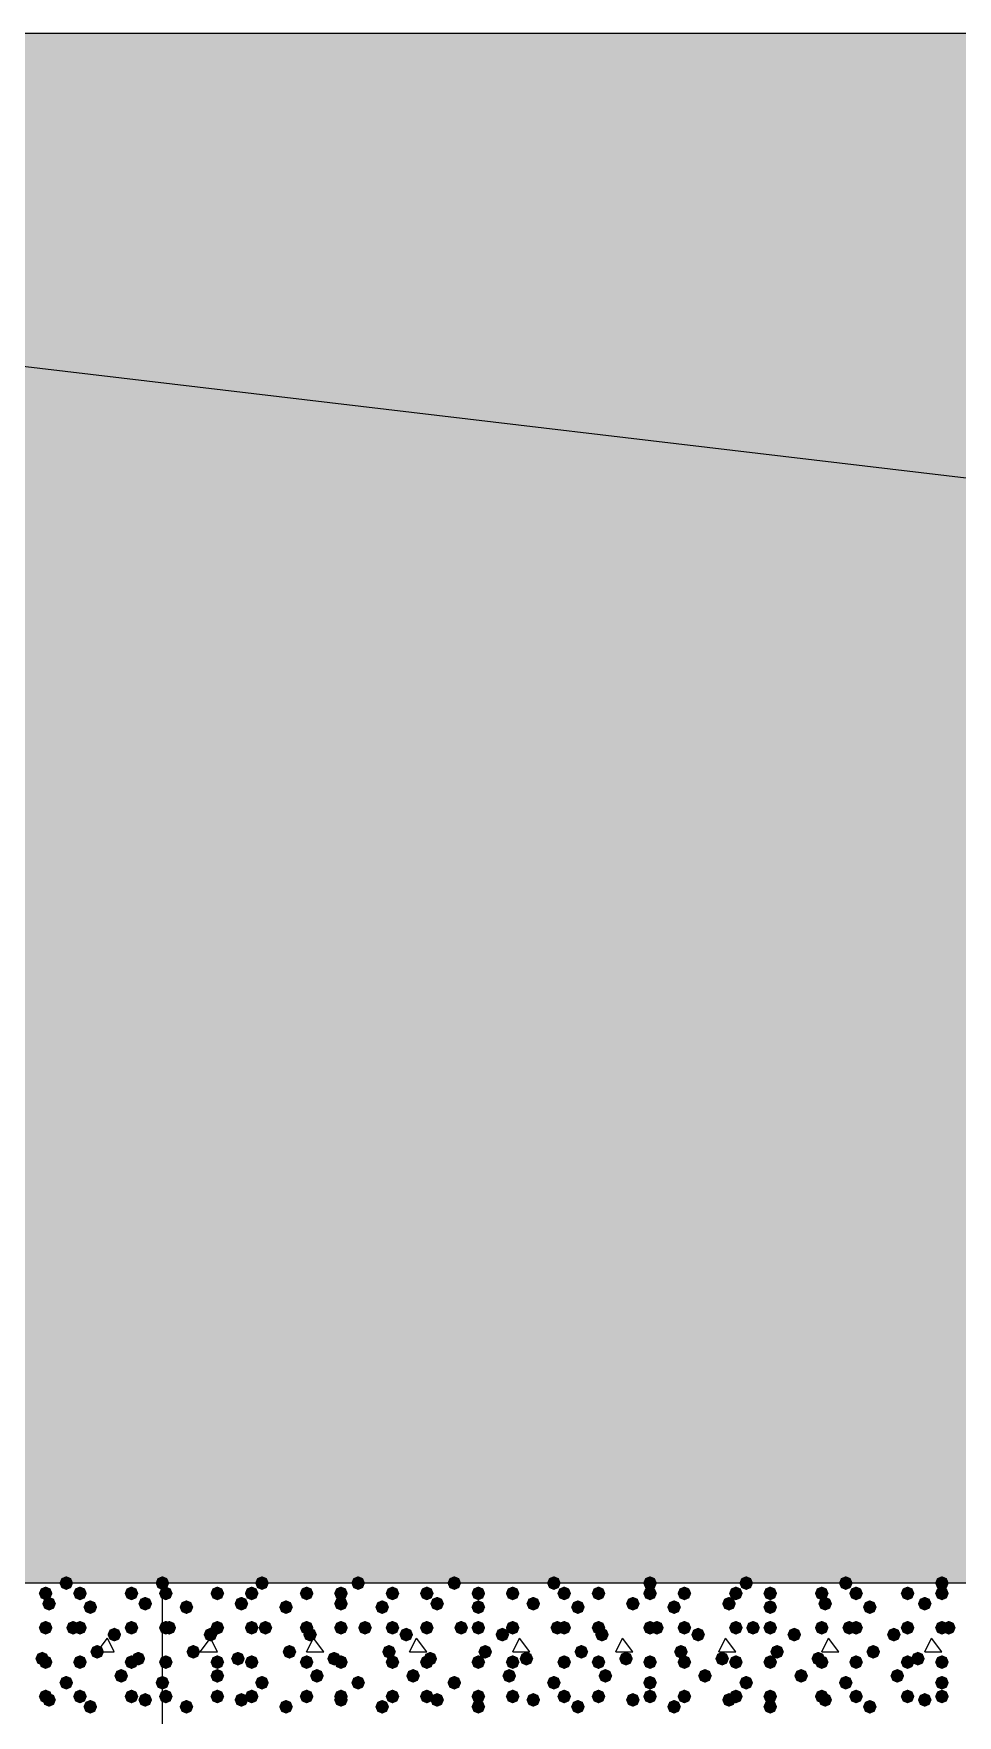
# Model space of a CAD drawing. Header units: millimetres. Extents: x 0 to 420, y 0 to 297.
# Drawn here: x 67.25 to 78.63, y 199.62 to 220.34 of the extents above; entities that cross this region are included whole.
import ezdxf

# ---------------------------------------------------------------- set-up
doc = ezdxf.new("R2010")
doc.units = ezdxf.units.MM
doc.layers.get('0').update_dxf_attribs({"linetype": 'CONTINUOUS'})

msp = doc.modelspace()

# ---------------------------------------------------------------- hatches: boundary and pattern name
at = {"true_color": 0x000008}
h = msp.add_hatch(color=0, dxfattribs=at)
h.paths.add_polyline_path([(193.844333, 220.345), (32.469667, 220.345), (193.844333, 201.252667)], flags=0)
h.paths.add_polyline_path([(32.469667, 220.345), (193.844333, 201.252667), (32.469667, 201.252667)], flags=0)
at = {"true_color": 0x000007}
for points in [[(67.733333, 201.252667), (67.708463, 201.192871), (67.648667, 201.168), (67.588871, 201.192871), (67.564, 201.252667), (67.588871, 201.312462), (67.648667, 201.337333), (67.708462, 201.312463)], [(67.479333, 201.125667), (67.454462, 201.065871), (67.394667, 201.041), (67.334871, 201.065871), (67.31, 201.125667), (67.334871, 201.185462), (67.394667, 201.210333), (67.454462, 201.185463)], [(67.521667, 200.998667), (67.496796, 200.938871), (67.437, 200.914), (67.377204, 200.938871), (67.352333, 200.998667), (67.377204, 201.058462), (67.437, 201.083333), (67.496796, 201.058463)], [(67.902667, 201.125667), (67.877796, 201.065871), (67.818, 201.041), (67.758204, 201.065871), (67.733333, 201.125667), (67.758204, 201.185462), (67.818, 201.210333), (67.877796, 201.185463)], [(68.029667, 200.956333), (68.004796, 200.896537), (67.945, 200.871667), (67.885204, 200.896537), (67.860333, 200.956333), (67.885204, 201.016129), (67.945, 201.041), (68.004796, 201.016129)], [(68.537667, 201.125667), (68.512796, 201.065871), (68.453, 201.041), (68.393204, 201.065871), (68.368333, 201.125667), (68.393204, 201.185462), (68.453, 201.210333), (68.512796, 201.185463)], [(68.707, 200.998667), (68.682129, 200.938871), (68.622333, 200.914), (68.562538, 200.938871), (68.537667, 200.998667), (68.562537, 201.058462), (68.622333, 201.083333), (68.682129, 201.058463)], [(67.479333, 200.702333), (67.454462, 200.642537), (67.394667, 200.617667), (67.334871, 200.642537), (67.31, 200.702333), (67.334871, 200.762129), (67.394667, 200.787), (67.454462, 200.762129)], [(67.818, 200.702333), (67.793129, 200.642537), (67.733333, 200.617667), (67.673537, 200.642537), (67.648667, 200.702333), (67.673537, 200.762129), (67.733333, 200.787), (67.793129, 200.762129)], [(67.902667, 200.702333), (67.877796, 200.642537), (67.818, 200.617667), (67.758204, 200.642537), (67.733333, 200.702333), (67.758204, 200.762129), (67.818, 200.787), (67.877796, 200.762129)], [(68.326, 200.617667), (68.301129, 200.557871), (68.241333, 200.533), (68.181537, 200.557871), (68.156667, 200.617667), (68.181537, 200.677462), (68.241333, 200.702333), (68.301129, 200.677463)], [(68.537667, 200.702333), (68.512796, 200.642537), (68.453, 200.617667), (68.393204, 200.642537), (68.368333, 200.702333), (68.393204, 200.762129), (68.453, 200.787), (68.512796, 200.762129)], [(67.437, 200.321333), (67.412129, 200.261537), (67.352333, 200.236667), (67.292538, 200.261537), (67.267667, 200.321333), (67.292537, 200.381129), (67.352333, 200.406), (67.412129, 200.381129)], [(68.114333, 200.406), (68.089462, 200.346204), (68.029667, 200.321333), (67.969871, 200.346204), (67.945, 200.406), (67.969871, 200.465796), (68.029667, 200.490667), (68.089462, 200.465796)], [(68.622333, 200.321333), (68.597463, 200.261537), (68.537667, 200.236667), (68.477871, 200.261537), (68.453, 200.321333), (68.477871, 200.381129), (68.537667, 200.406), (68.597462, 200.381129)], [(67.479333, 200.279), (67.454462, 200.219204), (67.394667, 200.194333), (67.334871, 200.219204), (67.31, 200.279), (67.334871, 200.338796), (67.394667, 200.363667), (67.454462, 200.338796)], [(67.902667, 200.279), (67.877796, 200.219204), (67.818, 200.194333), (67.758204, 200.219204), (67.733333, 200.279), (67.758204, 200.338796), (67.818, 200.363667), (67.877796, 200.338796)], [(68.410667, 200.109667), (68.385796, 200.049871), (68.326, 200.025), (68.266204, 200.049871), (68.241333, 200.109667), (68.266204, 200.169462), (68.326, 200.194333), (68.385796, 200.169463)], [(68.537667, 200.279), (68.512796, 200.219204), (68.453, 200.194333), (68.393204, 200.219204), (68.368333, 200.279), (68.393204, 200.338796), (68.453, 200.363667), (68.512796, 200.338796)], [(67.733333, 200.025), (67.708463, 199.965204), (67.648667, 199.940333), (67.588871, 199.965204), (67.564, 200.025), (67.588871, 200.084796), (67.648667, 200.109667), (67.708462, 200.084796)], [(67.479333, 199.855667), (67.454462, 199.795871), (67.394667, 199.771), (67.334871, 199.795871), (67.31, 199.855667), (67.334871, 199.915462), (67.394667, 199.940333), (67.454462, 199.915463)], [(67.521667, 199.813333), (67.496796, 199.753537), (67.437, 199.728667), (67.377204, 199.753537), (67.352333, 199.813333), (67.377204, 199.873129), (67.437, 199.898), (67.496796, 199.873129)], [(67.902667, 199.855667), (67.877796, 199.795871), (67.818, 199.771), (67.758204, 199.795871), (67.733333, 199.855667), (67.758204, 199.915462), (67.818, 199.940333), (67.877796, 199.915463)], [(68.029667, 199.728667), (68.004796, 199.668871), (67.945, 199.644), (67.885204, 199.668871), (67.860333, 199.728667), (67.885204, 199.788462), (67.945, 199.813333), (68.004796, 199.788463)], [(68.537667, 199.855667), (68.512796, 199.795871), (68.453, 199.771), (68.393204, 199.795871), (68.368333, 199.855667), (68.393204, 199.915462), (68.453, 199.940333), (68.512796, 199.915463)], [(68.707, 199.813333), (68.682129, 199.753537), (68.622333, 199.728667), (68.562538, 199.753537), (68.537667, 199.813333), (68.562537, 199.873129), (68.622333, 199.898), (68.682129, 199.873129)]]:
    msp.add_hatch(color=0, dxfattribs=at).paths.add_polyline_path(points, flags=0)
at = {"true_color": 0x000008}
for points in [[(68.918667, 201.252667), (68.893796, 201.192871), (68.834, 201.168), (68.774204, 201.192871), (68.749333, 201.252667), (68.774204, 201.312462), (68.834, 201.337333), (68.893796, 201.312463)], [(70.146333, 201.252667), (70.121462, 201.192871), (70.061667, 201.168), (70.001871, 201.192871), (69.977, 201.252667), (70.001871, 201.312462), (70.061667, 201.337333), (70.121462, 201.312463)], [(71.331667, 201.252667), (71.306796, 201.192871), (71.247, 201.168), (71.187204, 201.192871), (71.162333, 201.252667), (71.187204, 201.312462), (71.247, 201.337333), (71.306796, 201.312463)], [(72.517, 201.252667), (72.492129, 201.192871), (72.432333, 201.168), (72.372538, 201.192871), (72.347667, 201.252667), (72.372537, 201.312462), (72.432333, 201.337333), (72.492129, 201.312463)], [(73.744667, 201.252667), (73.719796, 201.192871), (73.66, 201.168), (73.600204, 201.192871), (73.575333, 201.252667), (73.600204, 201.312462), (73.66, 201.337333), (73.719796, 201.312463)], [(74.93, 201.252667), (74.905129, 201.192871), (74.845333, 201.168), (74.785538, 201.192871), (74.760667, 201.252667), (74.785537, 201.312462), (74.845333, 201.337333), (74.905129, 201.312463)], [(76.115333, 201.252667), (76.090463, 201.192871), (76.030667, 201.168), (75.970871, 201.192871), (75.946, 201.252667), (75.970871, 201.312462), (76.030667, 201.337333), (76.090462, 201.312463)], [(77.343, 201.252667), (77.318129, 201.192871), (77.258333, 201.168), (77.198538, 201.192871), (77.173667, 201.252667), (77.198537, 201.312462), (77.258333, 201.337333), (77.318129, 201.312463)], [(78.528333, 201.252667), (78.503463, 201.192871), (78.443667, 201.168), (78.383871, 201.192871), (78.359, 201.252667), (78.383871, 201.312462), (78.443667, 201.337333), (78.503462, 201.312463)], [(68.961, 201.125667), (68.936129, 201.065871), (68.876333, 201.041), (68.816537, 201.065871), (68.791667, 201.125667), (68.816537, 201.185462), (68.876333, 201.210333), (68.936129, 201.185463)], [(69.215, 200.956333), (69.190129, 200.896537), (69.130333, 200.871667), (69.070538, 200.896537), (69.045667, 200.956333), (69.070537, 201.016129), (69.130333, 201.041), (69.190129, 201.016129)], [(69.596, 201.125667), (69.571129, 201.065871), (69.511333, 201.041), (69.451537, 201.065871), (69.426667, 201.125667), (69.451537, 201.185462), (69.511333, 201.210333), (69.571129, 201.185463)], [(69.892333, 200.998667), (69.867463, 200.938871), (69.807667, 200.914), (69.747871, 200.938871), (69.723, 200.998667), (69.747871, 201.058462), (69.807667, 201.083333), (69.867462, 201.058463)], [(70.019333, 201.125667), (69.994462, 201.065871), (69.934667, 201.041), (69.874871, 201.065871), (69.85, 201.125667), (69.874871, 201.185462), (69.934667, 201.210333), (69.994462, 201.185463)], [(70.442667, 200.956333), (70.417796, 200.896537), (70.358, 200.871667), (70.298204, 200.896537), (70.273333, 200.956333), (70.298204, 201.016129), (70.358, 201.041), (70.417796, 201.016129)], [(70.696667, 201.125667), (70.671796, 201.065871), (70.612, 201.041), (70.552204, 201.065871), (70.527333, 201.125667), (70.552204, 201.185462), (70.612, 201.210333), (70.671796, 201.185463)], [(71.12, 201.125667), (71.095129, 201.065871), (71.035333, 201.041), (70.975538, 201.065871), (70.950667, 201.125667), (70.975537, 201.185462), (71.035333, 201.210333), (71.095129, 201.185463)], [(71.12, 200.998667), (71.095129, 200.938871), (71.035333, 200.914), (70.975538, 200.938871), (70.950667, 200.998667), (70.975537, 201.058462), (71.035333, 201.083333), (71.095129, 201.058463)], [(71.628, 200.956333), (71.603129, 200.896537), (71.543333, 200.871667), (71.483537, 200.896537), (71.458667, 200.956333), (71.483537, 201.016129), (71.543333, 201.041), (71.603129, 201.016129)], [(71.755, 201.125667), (71.730129, 201.065871), (71.670333, 201.041), (71.610538, 201.065871), (71.585667, 201.125667), (71.610537, 201.185462), (71.670333, 201.210333), (71.730129, 201.185463)], [(72.178333, 201.125667), (72.153463, 201.065871), (72.093667, 201.041), (72.033871, 201.065871), (72.009, 201.125667), (72.033871, 201.185462), (72.093667, 201.210333), (72.153462, 201.185463)], [(72.305333, 200.998667), (72.280463, 200.938871), (72.220667, 200.914), (72.160871, 200.938871), (72.136, 200.998667), (72.160871, 201.058462), (72.220667, 201.083333), (72.280462, 201.058463)], [(72.813333, 201.125667), (72.788463, 201.065871), (72.728667, 201.041), (72.668871, 201.065871), (72.644, 201.125667), (72.668871, 201.185462), (72.728667, 201.210333), (72.788462, 201.185463)], [(72.813333, 200.956333), (72.788463, 200.896537), (72.728667, 200.871667), (72.668871, 200.896537), (72.644, 200.956333), (72.668871, 201.016129), (72.728667, 201.041), (72.788462, 201.016129)], [(73.236667, 201.125667), (73.211796, 201.065871), (73.152, 201.041), (73.092204, 201.065871), (73.067333, 201.125667), (73.092204, 201.185462), (73.152, 201.210333), (73.211796, 201.185463)], [(73.490667, 200.998667), (73.465796, 200.938871), (73.406, 200.914), (73.346204, 200.938871), (73.321333, 200.998667), (73.346204, 201.058462), (73.406, 201.083333), (73.465796, 201.058463)], [(73.871667, 201.125667), (73.846796, 201.065871), (73.787, 201.041), (73.727204, 201.065871), (73.702333, 201.125667), (73.727204, 201.185462), (73.787, 201.210333), (73.846796, 201.185463)], [(74.041, 200.956333), (74.016129, 200.896537), (73.956333, 200.871667), (73.896537, 200.896537), (73.871667, 200.956333), (73.896537, 201.016129), (73.956333, 201.041), (74.016129, 201.016129)], [(74.295, 201.125667), (74.270129, 201.065871), (74.210333, 201.041), (74.150538, 201.065871), (74.125667, 201.125667), (74.150537, 201.185462), (74.210333, 201.210333), (74.270129, 201.185463)], [(74.718333, 200.998667), (74.693463, 200.938871), (74.633667, 200.914), (74.573871, 200.938871), (74.549, 200.998667), (74.573871, 201.058462), (74.633667, 201.083333), (74.693462, 201.058463)], [(74.93, 201.125667), (74.905129, 201.065871), (74.845333, 201.041), (74.785538, 201.065871), (74.760667, 201.125667), (74.785537, 201.185462), (74.845333, 201.210333), (74.905129, 201.185463)], [(75.226333, 200.956333), (75.201462, 200.896537), (75.141667, 200.871667), (75.081871, 200.896537), (75.057, 200.956333), (75.081871, 201.016129), (75.141667, 201.041), (75.201462, 201.016129)], [(75.353333, 201.125667), (75.328463, 201.065871), (75.268667, 201.041), (75.208871, 201.065871), (75.184, 201.125667), (75.208871, 201.185462), (75.268667, 201.210333), (75.328462, 201.185463)], [(75.903667, 200.998667), (75.878796, 200.938871), (75.819, 200.914), (75.759204, 200.938871), (75.734333, 200.998667), (75.759204, 201.058462), (75.819, 201.083333), (75.878796, 201.058463)], [(75.988333, 201.125667), (75.963463, 201.065871), (75.903667, 201.041), (75.843871, 201.065871), (75.819, 201.125667), (75.843871, 201.185462), (75.903667, 201.210333), (75.963462, 201.185463)], [(76.411667, 201.125667), (76.386796, 201.065871), (76.327, 201.041), (76.267204, 201.065871), (76.242333, 201.125667), (76.267204, 201.185462), (76.327, 201.210333), (76.386796, 201.185463)], [(76.411667, 200.956333), (76.386796, 200.896537), (76.327, 200.871667), (76.267204, 200.896537), (76.242333, 200.956333), (76.267204, 201.016129), (76.327, 201.041), (76.386796, 201.016129)], [(77.046667, 201.125667), (77.021796, 201.065871), (76.962, 201.041), (76.902204, 201.065871), (76.877333, 201.125667), (76.902204, 201.185462), (76.962, 201.210333), (77.021796, 201.185463)], [(77.089, 200.998667), (77.064129, 200.938871), (77.004333, 200.914), (76.944538, 200.938871), (76.919667, 200.998667), (76.944537, 201.058462), (77.004333, 201.083333), (77.064129, 201.058463)], [(77.47, 201.125667), (77.445129, 201.065871), (77.385333, 201.041), (77.325538, 201.065871), (77.300667, 201.125667), (77.325537, 201.185462), (77.385333, 201.210333), (77.445129, 201.185463)], [(77.639333, 200.956333), (77.614462, 200.896537), (77.554667, 200.871667), (77.494871, 200.896537), (77.47, 200.956333), (77.494871, 201.016129), (77.554667, 201.041), (77.614462, 201.016129)], [(78.105, 201.125667), (78.080129, 201.065871), (78.020333, 201.041), (77.960538, 201.065871), (77.935667, 201.125667), (77.960537, 201.185462), (78.020333, 201.210333), (78.080129, 201.185463)], [(78.316667, 200.998667), (78.291796, 200.938871), (78.232, 200.914), (78.172204, 200.938871), (78.147333, 200.998667), (78.172204, 201.058462), (78.232, 201.083333), (78.291796, 201.058463)], [(78.528333, 201.125667), (78.503463, 201.065871), (78.443667, 201.041), (78.383871, 201.065871), (78.359, 201.125667), (78.383871, 201.185462), (78.443667, 201.210333), (78.503462, 201.185463)], [(68.961, 200.702333), (68.936129, 200.642537), (68.876333, 200.617667), (68.816537, 200.642537), (68.791667, 200.702333), (68.816537, 200.762129), (68.876333, 200.787), (68.936129, 200.762129)], [(69.003333, 200.702333), (68.978463, 200.642537), (68.918667, 200.617667), (68.858871, 200.642537), (68.834, 200.702333), (68.858871, 200.762129), (68.918667, 200.787), (68.978462, 200.762129)], [(69.511333, 200.617667), (69.486462, 200.557871), (69.426667, 200.533), (69.366871, 200.557871), (69.342, 200.617667), (69.366871, 200.677462), (69.426667, 200.702333), (69.486462, 200.677463)], [(69.596, 200.702333), (69.571129, 200.642537), (69.511333, 200.617667), (69.451537, 200.642537), (69.426667, 200.702333), (69.451537, 200.762129), (69.511333, 200.787), (69.571129, 200.762129)], [(70.019333, 200.702333), (69.994462, 200.642537), (69.934667, 200.617667), (69.874871, 200.642537), (69.85, 200.702333), (69.874871, 200.762129), (69.934667, 200.787), (69.994462, 200.762129)], [(70.188667, 200.702333), (70.163796, 200.642537), (70.104, 200.617667), (70.044204, 200.642537), (70.019333, 200.702333), (70.044204, 200.762129), (70.104, 200.787), (70.163796, 200.762129)], [(70.696667, 200.702333), (70.671796, 200.642537), (70.612, 200.617667), (70.552204, 200.642537), (70.527333, 200.702333), (70.552204, 200.762129), (70.612, 200.787), (70.671796, 200.762129)], [(70.739, 200.617667), (70.714129, 200.557871), (70.654333, 200.533), (70.594538, 200.557871), (70.569667, 200.617667), (70.594537, 200.677462), (70.654333, 200.702333), (70.714129, 200.677463)], [(71.12, 200.702333), (71.095129, 200.642537), (71.035333, 200.617667), (70.975538, 200.642537), (70.950667, 200.702333), (70.975537, 200.762129), (71.035333, 200.787), (71.095129, 200.762129)], [(71.416333, 200.702333), (71.391462, 200.642537), (71.331667, 200.617667), (71.271871, 200.642537), (71.247, 200.702333), (71.271871, 200.762129), (71.331667, 200.787), (71.391462, 200.762129)], [(71.755, 200.702333), (71.730129, 200.642537), (71.670333, 200.617667), (71.610538, 200.642537), (71.585667, 200.702333), (71.610537, 200.762129), (71.670333, 200.787), (71.730129, 200.762129)], [(71.924333, 200.617667), (71.899462, 200.557871), (71.839667, 200.533), (71.779871, 200.557871), (71.755, 200.617667), (71.779871, 200.677462), (71.839667, 200.702333), (71.899462, 200.677463)], [(72.178333, 200.702333), (72.153463, 200.642537), (72.093667, 200.617667), (72.033871, 200.642537), (72.009, 200.702333), (72.033871, 200.762129), (72.093667, 200.787), (72.153462, 200.762129)], [(72.601667, 200.702333), (72.576796, 200.642537), (72.517, 200.617667), (72.457204, 200.642537), (72.432333, 200.702333), (72.457204, 200.762129), (72.517, 200.787), (72.576796, 200.762129)], [(72.813333, 200.702333), (72.788463, 200.642537), (72.728667, 200.617667), (72.668871, 200.642537), (72.644, 200.702333), (72.668871, 200.762129), (72.728667, 200.787), (72.788462, 200.762129)], [(73.109667, 200.617667), (73.084796, 200.557871), (73.025, 200.533), (72.965204, 200.557871), (72.940333, 200.617667), (72.965204, 200.677462), (73.025, 200.702333), (73.084796, 200.677463)], [(73.236667, 200.702333), (73.211796, 200.642537), (73.152, 200.617667), (73.092204, 200.642537), (73.067333, 200.702333), (73.092204, 200.762129), (73.152, 200.787), (73.211796, 200.762129)], [(73.787, 200.702333), (73.762129, 200.642537), (73.702333, 200.617667), (73.642538, 200.642537), (73.617667, 200.702333), (73.642537, 200.762129), (73.702333, 200.787), (73.762129, 200.762129)], [(73.871667, 200.702333), (73.846796, 200.642537), (73.787, 200.617667), (73.727204, 200.642537), (73.702333, 200.702333), (73.727204, 200.762129), (73.787, 200.787), (73.846796, 200.762129)], [(74.295, 200.702333), (74.270129, 200.642537), (74.210333, 200.617667), (74.150538, 200.642537), (74.125667, 200.702333), (74.150537, 200.762129), (74.210333, 200.787), (74.270129, 200.762129)], [(74.337333, 200.617667), (74.312463, 200.557871), (74.252667, 200.533), (74.192871, 200.557871), (74.168, 200.617667), (74.192871, 200.677462), (74.252667, 200.702333), (74.312462, 200.677463)], [(74.93, 200.702333), (74.905129, 200.642537), (74.845333, 200.617667), (74.785538, 200.642537), (74.760667, 200.702333), (74.785537, 200.762129), (74.845333, 200.787), (74.905129, 200.762129)], [(75.014667, 200.702333), (74.989796, 200.642537), (74.93, 200.617667), (74.870204, 200.642537), (74.845333, 200.702333), (74.870204, 200.762129), (74.93, 200.787), (74.989796, 200.762129)], [(75.353333, 200.702333), (75.328463, 200.642537), (75.268667, 200.617667), (75.208871, 200.642537), (75.184, 200.702333), (75.208871, 200.762129), (75.268667, 200.787), (75.328462, 200.762129)], [(75.522667, 200.617667), (75.497796, 200.557871), (75.438, 200.533), (75.378204, 200.557871), (75.353333, 200.617667), (75.378204, 200.677462), (75.438, 200.702333), (75.497796, 200.677463)], [(75.988333, 200.702333), (75.963463, 200.642537), (75.903667, 200.617667), (75.843871, 200.642537), (75.819, 200.702333), (75.843871, 200.762129), (75.903667, 200.787), (75.963462, 200.762129)], [(76.2, 200.702333), (76.175129, 200.642537), (76.115333, 200.617667), (76.055538, 200.642537), (76.030667, 200.702333), (76.055537, 200.762129), (76.115333, 200.787), (76.175129, 200.762129)], [(76.411667, 200.702333), (76.386796, 200.642537), (76.327, 200.617667), (76.267204, 200.642537), (76.242333, 200.702333), (76.267204, 200.762129), (76.327, 200.787), (76.386796, 200.762129)], [(76.708, 200.617667), (76.683129, 200.557871), (76.623333, 200.533), (76.563537, 200.557871), (76.538667, 200.617667), (76.563537, 200.677462), (76.623333, 200.702333), (76.683129, 200.677463)], [(77.046667, 200.702333), (77.021796, 200.642537), (76.962, 200.617667), (76.902204, 200.642537), (76.877333, 200.702333), (76.902204, 200.762129), (76.962, 200.787), (77.021796, 200.762129)], [(77.385333, 200.702333), (77.360463, 200.642537), (77.300667, 200.617667), (77.240871, 200.642537), (77.216, 200.702333), (77.240871, 200.762129), (77.300667, 200.787), (77.360462, 200.762129)], [(77.47, 200.702333), (77.445129, 200.642537), (77.385333, 200.617667), (77.325538, 200.642537), (77.300667, 200.702333), (77.325537, 200.762129), (77.385333, 200.787), (77.445129, 200.762129)], [(77.935667, 200.617667), (77.910796, 200.557871), (77.851, 200.533), (77.791204, 200.557871), (77.766333, 200.617667), (77.791204, 200.677462), (77.851, 200.702333), (77.910796, 200.677463)], [(78.105, 200.702333), (78.080129, 200.642537), (78.020333, 200.617667), (77.960538, 200.642537), (77.935667, 200.702333), (77.960537, 200.762129), (78.020333, 200.787), (78.080129, 200.762129)], [(78.528333, 200.702333), (78.503463, 200.642537), (78.443667, 200.617667), (78.383871, 200.642537), (78.359, 200.702333), (78.383871, 200.762129), (78.443667, 200.787), (78.503462, 200.762129)], [(78.613, 200.702333), (78.588129, 200.642537), (78.528333, 200.617667), (78.468537, 200.642537), (78.443667, 200.702333), (78.468537, 200.762129), (78.528333, 200.787), (78.588129, 200.762129)], [(69.299667, 200.406), (69.274796, 200.346204), (69.215, 200.321333), (69.155204, 200.346204), (69.130333, 200.406), (69.155204, 200.465796), (69.215, 200.490667), (69.274796, 200.465796)], [(69.85, 200.321333), (69.825129, 200.261537), (69.765333, 200.236667), (69.705538, 200.261537), (69.680667, 200.321333), (69.705537, 200.381129), (69.765333, 200.406), (69.825129, 200.381129)], [(70.485, 200.406), (70.460129, 200.346204), (70.400333, 200.321333), (70.340538, 200.346204), (70.315667, 200.406), (70.340537, 200.465796), (70.400333, 200.490667), (70.460129, 200.465796)], [(71.035333, 200.321333), (71.010463, 200.261537), (70.950667, 200.236667), (70.890871, 200.261537), (70.866, 200.321333), (70.890871, 200.381129), (70.950667, 200.406), (71.010462, 200.381129)], [(71.712667, 200.406), (71.687796, 200.346204), (71.628, 200.321333), (71.568204, 200.346204), (71.543333, 200.406), (71.568204, 200.465796), (71.628, 200.490667), (71.687796, 200.465796)], [(72.220667, 200.321333), (72.195796, 200.261537), (72.136, 200.236667), (72.076204, 200.261537), (72.051333, 200.321333), (72.076204, 200.381129), (72.136, 200.406), (72.195796, 200.381129)], [(72.898, 200.406), (72.873129, 200.346204), (72.813333, 200.321333), (72.753537, 200.346204), (72.728667, 200.406), (72.753537, 200.465796), (72.813333, 200.490667), (72.873129, 200.465796)], [(73.406, 200.321333), (73.381129, 200.261537), (73.321333, 200.236667), (73.261537, 200.261537), (73.236667, 200.321333), (73.261537, 200.381129), (73.321333, 200.406), (73.381129, 200.381129)], [(74.083333, 200.406), (74.058463, 200.346204), (73.998667, 200.321333), (73.938871, 200.346204), (73.914, 200.406), (73.938871, 200.465796), (73.998667, 200.490667), (74.058462, 200.465796)], [(74.633667, 200.321333), (74.608796, 200.261537), (74.549, 200.236667), (74.489204, 200.261537), (74.464333, 200.321333), (74.489204, 200.381129), (74.549, 200.406), (74.608796, 200.381129)], [(75.311, 200.406), (75.286129, 200.346204), (75.226333, 200.321333), (75.166537, 200.346204), (75.141667, 200.406), (75.166537, 200.465796), (75.226333, 200.490667), (75.286129, 200.465796)], [(75.819, 200.321333), (75.794129, 200.261537), (75.734333, 200.236667), (75.674538, 200.261537), (75.649667, 200.321333), (75.674537, 200.381129), (75.734333, 200.406), (75.794129, 200.381129)], [(76.496333, 200.406), (76.471463, 200.346204), (76.411667, 200.321333), (76.351871, 200.346204), (76.327, 200.406), (76.351871, 200.465796), (76.411667, 200.490667), (76.471462, 200.465796)], [(77.004333, 200.321333), (76.979462, 200.261537), (76.919667, 200.236667), (76.859871, 200.261537), (76.835, 200.321333), (76.859871, 200.381129), (76.919667, 200.406), (76.979462, 200.381129)], [(77.681667, 200.406), (77.656796, 200.346204), (77.597, 200.321333), (77.537204, 200.346204), (77.512333, 200.406), (77.537204, 200.465796), (77.597, 200.490667), (77.656796, 200.465796)], [(78.232, 200.321333), (78.207129, 200.261537), (78.147333, 200.236667), (78.087538, 200.261537), (78.062667, 200.321333), (78.087537, 200.381129), (78.147333, 200.406), (78.207129, 200.381129)], [(68.961, 200.279), (68.936129, 200.219204), (68.876333, 200.194333), (68.816537, 200.219204), (68.791667, 200.279), (68.816537, 200.338796), (68.876333, 200.363667), (68.936129, 200.338796)], [(69.596, 200.279), (69.571129, 200.219204), (69.511333, 200.194333), (69.451537, 200.219204), (69.426667, 200.279), (69.451537, 200.338796), (69.511333, 200.363667), (69.571129, 200.338796)], [(69.596, 200.109667), (69.571129, 200.049871), (69.511333, 200.025), (69.451537, 200.049871), (69.426667, 200.109667), (69.451537, 200.169462), (69.511333, 200.194333), (69.571129, 200.169463)], [(70.019333, 200.279), (69.994462, 200.219204), (69.934667, 200.194333), (69.874871, 200.219204), (69.85, 200.279), (69.874871, 200.338796), (69.934667, 200.363667), (69.994462, 200.338796)], [(70.696667, 200.279), (70.671796, 200.219204), (70.612, 200.194333), (70.552204, 200.219204), (70.527333, 200.279), (70.552204, 200.338796), (70.612, 200.363667), (70.671796, 200.338796)], [(70.823667, 200.109667), (70.798796, 200.049871), (70.739, 200.025), (70.679204, 200.049871), (70.654333, 200.109667), (70.679204, 200.169462), (70.739, 200.194333), (70.798796, 200.169463)], [(71.12, 200.279), (71.095129, 200.219204), (71.035333, 200.194333), (70.975538, 200.219204), (70.950667, 200.279), (70.975537, 200.338796), (71.035333, 200.363667), (71.095129, 200.338796)], [(71.755, 200.279), (71.730129, 200.219204), (71.670333, 200.194333), (71.610538, 200.219204), (71.585667, 200.279), (71.610537, 200.338796), (71.670333, 200.363667), (71.730129, 200.338796)], [(72.009, 200.109667), (71.984129, 200.049871), (71.924333, 200.025), (71.864538, 200.049871), (71.839667, 200.109667), (71.864537, 200.169462), (71.924333, 200.194333), (71.984129, 200.169463)], [(72.178333, 200.279), (72.153463, 200.219204), (72.093667, 200.194333), (72.033871, 200.219204), (72.009, 200.279), (72.033871, 200.338796), (72.093667, 200.363667), (72.153462, 200.338796)], [(72.813333, 200.279), (72.788463, 200.219204), (72.728667, 200.194333), (72.668871, 200.219204), (72.644, 200.279), (72.668871, 200.338796), (72.728667, 200.363667), (72.788462, 200.338796)], [(73.194333, 200.109667), (73.169462, 200.049871), (73.109667, 200.025), (73.049871, 200.049871), (73.025, 200.109667), (73.049871, 200.169462), (73.109667, 200.194333), (73.169462, 200.169463)], [(73.236667, 200.279), (73.211796, 200.219204), (73.152, 200.194333), (73.092204, 200.219204), (73.067333, 200.279), (73.092204, 200.338796), (73.152, 200.363667), (73.211796, 200.338796)], [(73.871667, 200.279), (73.846796, 200.219204), (73.787, 200.194333), (73.727204, 200.219204), (73.702333, 200.279), (73.727204, 200.338796), (73.787, 200.363667), (73.846796, 200.338796)], [(74.295, 200.279), (74.270129, 200.219204), (74.210333, 200.194333), (74.150538, 200.219204), (74.125667, 200.279), (74.150537, 200.338796), (74.210333, 200.363667), (74.270129, 200.338796)], [(74.379667, 200.109667), (74.354796, 200.049871), (74.295, 200.025), (74.235204, 200.049871), (74.210333, 200.109667), (74.235204, 200.169462), (74.295, 200.194333), (74.354796, 200.169463)], [(74.93, 200.279), (74.905129, 200.219204), (74.845333, 200.194333), (74.785538, 200.219204), (74.760667, 200.279), (74.785537, 200.338796), (74.845333, 200.363667), (74.905129, 200.338796)], [(75.353333, 200.279), (75.328463, 200.219204), (75.268667, 200.194333), (75.208871, 200.219204), (75.184, 200.279), (75.208871, 200.338796), (75.268667, 200.363667), (75.328462, 200.338796)], [(75.607333, 200.109667), (75.582463, 200.049871), (75.522667, 200.025), (75.462871, 200.049871), (75.438, 200.109667), (75.462871, 200.169462), (75.522667, 200.194333), (75.582462, 200.169463)], [(75.988333, 200.279), (75.963463, 200.219204), (75.903667, 200.194333), (75.843871, 200.219204), (75.819, 200.279), (75.843871, 200.338796), (75.903667, 200.363667), (75.963462, 200.338796)], [(76.411667, 200.279), (76.386796, 200.219204), (76.327, 200.194333), (76.267204, 200.219204), (76.242333, 200.279), (76.267204, 200.338796), (76.327, 200.363667), (76.386796, 200.338796)], [(76.792667, 200.109667), (76.767796, 200.049871), (76.708, 200.025), (76.648204, 200.049871), (76.623333, 200.109667), (76.648204, 200.169462), (76.708, 200.194333), (76.767796, 200.169463)], [(77.046667, 200.279), (77.021796, 200.219204), (76.962, 200.194333), (76.902204, 200.219204), (76.877333, 200.279), (76.902204, 200.338796), (76.962, 200.363667), (77.021796, 200.338796)], [(77.47, 200.279), (77.445129, 200.219204), (77.385333, 200.194333), (77.325538, 200.219204), (77.300667, 200.279), (77.325537, 200.338796), (77.385333, 200.363667), (77.445129, 200.338796)], [(77.978, 200.109667), (77.953129, 200.049871), (77.893333, 200.025), (77.833537, 200.049871), (77.808667, 200.109667), (77.833537, 200.169462), (77.893333, 200.194333), (77.953129, 200.169463)], [(78.105, 200.279), (78.080129, 200.219204), (78.020333, 200.194333), (77.960538, 200.219204), (77.935667, 200.279), (77.960537, 200.338796), (78.020333, 200.363667), (78.080129, 200.338796)], [(78.528333, 200.279), (78.503463, 200.219204), (78.443667, 200.194333), (78.383871, 200.219204), (78.359, 200.279), (78.383871, 200.338796), (78.443667, 200.363667), (78.503462, 200.338796)], [(68.918667, 200.025), (68.893796, 199.965204), (68.834, 199.940333), (68.774204, 199.965204), (68.749333, 200.025), (68.774204, 200.084796), (68.834, 200.109667), (68.893796, 200.084796)], [(70.146333, 200.025), (70.121462, 199.965204), (70.061667, 199.940333), (70.001871, 199.965204), (69.977, 200.025), (70.001871, 200.084796), (70.061667, 200.109667), (70.121462, 200.084796)], [(71.331667, 200.025), (71.306796, 199.965204), (71.247, 199.940333), (71.187204, 199.965204), (71.162333, 200.025), (71.187204, 200.084796), (71.247, 200.109667), (71.306796, 200.084796)], [(72.517, 200.025), (72.492129, 199.965204), (72.432333, 199.940333), (72.372538, 199.965204), (72.347667, 200.025), (72.372537, 200.084796), (72.432333, 200.109667), (72.492129, 200.084796)], [(73.744667, 200.025), (73.719796, 199.965204), (73.66, 199.940333), (73.600204, 199.965204), (73.575333, 200.025), (73.600204, 200.084796), (73.66, 200.109667), (73.719796, 200.084796)], [(74.93, 200.025), (74.905129, 199.965204), (74.845333, 199.940333), (74.785538, 199.965204), (74.760667, 200.025), (74.785537, 200.084796), (74.845333, 200.109667), (74.905129, 200.084796)], [(76.115333, 200.025), (76.090463, 199.965204), (76.030667, 199.940333), (75.970871, 199.965204), (75.946, 200.025), (75.970871, 200.084796), (76.030667, 200.109667), (76.090462, 200.084796)], [(77.343, 200.025), (77.318129, 199.965204), (77.258333, 199.940333), (77.198538, 199.965204), (77.173667, 200.025), (77.198537, 200.084796), (77.258333, 200.109667), (77.318129, 200.084796)], [(78.528333, 200.025), (78.503463, 199.965204), (78.443667, 199.940333), (78.383871, 199.965204), (78.359, 200.025), (78.383871, 200.084796), (78.443667, 200.109667), (78.503462, 200.084796)], [(68.961, 199.855667), (68.936129, 199.795871), (68.876333, 199.771), (68.816537, 199.795871), (68.791667, 199.855667), (68.816537, 199.915462), (68.876333, 199.940333), (68.936129, 199.915463)], [(69.215, 199.728667), (69.190129, 199.668871), (69.130333, 199.644), (69.070538, 199.668871), (69.045667, 199.728667), (69.070537, 199.788462), (69.130333, 199.813333), (69.190129, 199.788463)], [(69.596, 199.855667), (69.571129, 199.795871), (69.511333, 199.771), (69.451537, 199.795871), (69.426667, 199.855667), (69.451537, 199.915462), (69.511333, 199.940333), (69.571129, 199.915463)], [(69.892333, 199.813333), (69.867463, 199.753537), (69.807667, 199.728667), (69.747871, 199.753537), (69.723, 199.813333), (69.747871, 199.873129), (69.807667, 199.898), (69.867462, 199.873129)], [(70.019333, 199.855667), (69.994462, 199.795871), (69.934667, 199.771), (69.874871, 199.795871), (69.85, 199.855667), (69.874871, 199.915462), (69.934667, 199.940333), (69.994462, 199.915463)], [(70.442667, 199.728667), (70.417796, 199.668871), (70.358, 199.644), (70.298204, 199.668871), (70.273333, 199.728667), (70.298204, 199.788462), (70.358, 199.813333), (70.417796, 199.788463)], [(70.696667, 199.855667), (70.671796, 199.795871), (70.612, 199.771), (70.552204, 199.795871), (70.527333, 199.855667), (70.552204, 199.915462), (70.612, 199.940333), (70.671796, 199.915463)], [(71.12, 199.855667), (71.095129, 199.795871), (71.035333, 199.771), (70.975538, 199.795871), (70.950667, 199.855667), (70.975537, 199.915462), (71.035333, 199.940333), (71.095129, 199.915463)], [(71.12, 199.813333), (71.095129, 199.753537), (71.035333, 199.728667), (70.975538, 199.753537), (70.950667, 199.813333), (70.975537, 199.873129), (71.035333, 199.898), (71.095129, 199.873129)], [(71.628, 199.728667), (71.603129, 199.668871), (71.543333, 199.644), (71.483537, 199.668871), (71.458667, 199.728667), (71.483537, 199.788462), (71.543333, 199.813333), (71.603129, 199.788463)], [(71.755, 199.855667), (71.730129, 199.795871), (71.670333, 199.771), (71.610538, 199.795871), (71.585667, 199.855667), (71.610537, 199.915462), (71.670333, 199.940333), (71.730129, 199.915463)], [(72.178333, 199.855667), (72.153463, 199.795871), (72.093667, 199.771), (72.033871, 199.795871), (72.009, 199.855667), (72.033871, 199.915462), (72.093667, 199.940333), (72.153462, 199.915463)], [(72.305333, 199.813333), (72.280463, 199.753537), (72.220667, 199.728667), (72.160871, 199.753537), (72.136, 199.813333), (72.160871, 199.873129), (72.220667, 199.898), (72.280462, 199.873129)], [(72.813333, 199.855667), (72.788463, 199.795871), (72.728667, 199.771), (72.668871, 199.795871), (72.644, 199.855667), (72.668871, 199.915462), (72.728667, 199.940333), (72.788462, 199.915463)], [(72.813333, 199.728667), (72.788463, 199.668871), (72.728667, 199.644), (72.668871, 199.668871), (72.644, 199.728667), (72.668871, 199.788462), (72.728667, 199.813333), (72.788462, 199.788463)], [(73.236667, 199.855667), (73.211796, 199.795871), (73.152, 199.771), (73.092204, 199.795871), (73.067333, 199.855667), (73.092204, 199.915462), (73.152, 199.940333), (73.211796, 199.915463)], [(73.490667, 199.813333), (73.465796, 199.753537), (73.406, 199.728667), (73.346204, 199.753537), (73.321333, 199.813333), (73.346204, 199.873129), (73.406, 199.898), (73.465796, 199.873129)], [(73.871667, 199.855667), (73.846796, 199.795871), (73.787, 199.771), (73.727204, 199.795871), (73.702333, 199.855667), (73.727204, 199.915462), (73.787, 199.940333), (73.846796, 199.915463)], [(74.041, 199.728667), (74.016129, 199.668871), (73.956333, 199.644), (73.896537, 199.668871), (73.871667, 199.728667), (73.896537, 199.788462), (73.956333, 199.813333), (74.016129, 199.788463)], [(74.295, 199.855667), (74.270129, 199.795871), (74.210333, 199.771), (74.150538, 199.795871), (74.125667, 199.855667), (74.150537, 199.915462), (74.210333, 199.940333), (74.270129, 199.915463)], [(74.718333, 199.813333), (74.693463, 199.753537), (74.633667, 199.728667), (74.573871, 199.753537), (74.549, 199.813333), (74.573871, 199.873129), (74.633667, 199.898), (74.693462, 199.873129)], [(74.93, 199.855667), (74.905129, 199.795871), (74.845333, 199.771), (74.785538, 199.795871), (74.760667, 199.855667), (74.785537, 199.915462), (74.845333, 199.940333), (74.905129, 199.915463)], [(75.226333, 199.728667), (75.201462, 199.668871), (75.141667, 199.644), (75.081871, 199.668871), (75.057, 199.728667), (75.081871, 199.788462), (75.141667, 199.813333), (75.201462, 199.788463)], [(75.353333, 199.855667), (75.328463, 199.795871), (75.268667, 199.771), (75.208871, 199.795871), (75.184, 199.855667), (75.208871, 199.915462), (75.268667, 199.940333), (75.328462, 199.915463)], [(75.903667, 199.813333), (75.878796, 199.753537), (75.819, 199.728667), (75.759204, 199.753537), (75.734333, 199.813333), (75.759204, 199.873129), (75.819, 199.898), (75.878796, 199.873129)], [(75.988333, 199.855667), (75.963463, 199.795871), (75.903667, 199.771), (75.843871, 199.795871), (75.819, 199.855667), (75.843871, 199.915462), (75.903667, 199.940333), (75.963462, 199.915463)], [(76.411667, 199.855667), (76.386796, 199.795871), (76.327, 199.771), (76.267204, 199.795871), (76.242333, 199.855667), (76.267204, 199.915462), (76.327, 199.940333), (76.386796, 199.915463)], [(76.411667, 199.728667), (76.386796, 199.668871), (76.327, 199.644), (76.267204, 199.668871), (76.242333, 199.728667), (76.267204, 199.788462), (76.327, 199.813333), (76.386796, 199.788463)], [(77.046667, 199.855667), (77.021796, 199.795871), (76.962, 199.771), (76.902204, 199.795871), (76.877333, 199.855667), (76.902204, 199.915462), (76.962, 199.940333), (77.021796, 199.915463)], [(77.089, 199.813333), (77.064129, 199.753537), (77.004333, 199.728667), (76.944538, 199.753537), (76.919667, 199.813333), (76.944537, 199.873129), (77.004333, 199.898), (77.064129, 199.873129)], [(77.47, 199.855667), (77.445129, 199.795871), (77.385333, 199.771), (77.325538, 199.795871), (77.300667, 199.855667), (77.325537, 199.915462), (77.385333, 199.940333), (77.445129, 199.915463)], [(77.639333, 199.728667), (77.614462, 199.668871), (77.554667, 199.644), (77.494871, 199.668871), (77.47, 199.728667), (77.494871, 199.788462), (77.554667, 199.813333), (77.614462, 199.788463)], [(78.105, 199.855667), (78.080129, 199.795871), (78.020333, 199.771), (77.960538, 199.795871), (77.935667, 199.855667), (77.960537, 199.915462), (78.020333, 199.940333), (78.080129, 199.915463)], [(78.316667, 199.813333), (78.291796, 199.753537), (78.232, 199.728667), (78.172204, 199.753537), (78.147333, 199.813333), (78.172204, 199.873129), (78.232, 199.898), (78.291796, 199.873129)], [(78.528333, 199.855667), (78.503463, 199.795871), (78.443667, 199.771), (78.383871, 199.795871), (78.359, 199.855667), (78.383871, 199.915462), (78.443667, 199.940333), (78.503462, 199.915463)]]:
    msp.add_hatch(color=0, dxfattribs=at).paths.add_polyline_path(points, flags=0)

# ---------------------------------------------------------------- linework, layer by layer
at = {"color": 0, "true_color": 0x000007}
for points in [[(31.369, 201.252667), (31.369, 177.927), (379.603, 177.927), (379.603, 201.252667), (217.17, 201.252667), (217.17, 222.461667), (193.844333, 222.461667), (193.844333, 201.252667)], [(31.369, 201.252667), (31.369, 177.927), (379.603, 177.927), (379.603, 201.252667), (217.17, 201.252667), (217.17, 222.461667), (193.844333, 222.461667), (193.844333, 201.252667)], [(66.717333, 201.252667), (66.717333, 199.136), (68.834, 199.136), (68.834, 201.252667)]]:
    msp.add_lwpolyline(points, close=True, dxfattribs=at)
at = {"color": 0, "true_color": 0x000008}
for points in [[(193.844333, 220.345), (32.469667, 220.345), (193.844333, 201.252667)], [(32.469667, 220.345), (193.844333, 201.252667), (32.469667, 201.252667)]]:
    msp.add_lwpolyline(points, close=True, dxfattribs=at)
at = {"color": 0, "true_color": 0x000007}
for points in [[(87.884, 201.252667), (68.834, 201.252667)], [(68.029667, 200.406), (68.156667, 200.575333)], [(68.029667, 200.406), (68.241333, 200.406)], [(68.241333, 200.406), (68.156667, 200.575333)]]:
    msp.add_lwpolyline(points, dxfattribs=at)
at = {"color": 0, "true_color": 0x000008}
for points in [[(69.299667, 200.406), (69.426667, 200.575333)], [(69.299667, 200.406), (69.511333, 200.406)], [(69.511333, 200.406), (69.426667, 200.575333)], [(70.612, 200.406), (70.696667, 200.575333)], [(70.612, 200.406), (70.823667, 200.406)], [(70.823667, 200.406), (70.696667, 200.575333)], [(71.882, 200.406), (71.966667, 200.575333)], [(71.882, 200.406), (72.093667, 200.406)], [(72.093667, 200.406), (71.966667, 200.575333)], [(73.152, 200.406), (73.236667, 200.575333)], [(73.152, 200.406), (73.363667, 200.406)], [(73.363667, 200.406), (73.236667, 200.575333)], [(74.422, 200.406), (74.506667, 200.575333)], [(74.422, 200.406), (74.633667, 200.406)], [(74.633667, 200.406), (74.506667, 200.575333)], [(75.692, 200.406), (75.776667, 200.575333)], [(75.692, 200.406), (75.903667, 200.406)], [(75.903667, 200.406), (75.776667, 200.575333)], [(76.962, 200.406), (77.046667, 200.575333)], [(76.962, 200.406), (77.173667, 200.406)], [(77.173667, 200.406), (77.046667, 200.575333)], [(78.232, 200.406), (78.316667, 200.575333)], [(78.232, 200.406), (78.443667, 200.406)], [(78.443667, 200.406), (78.316667, 200.575333)]]:
    msp.add_lwpolyline(points, dxfattribs=at)

doc.saveas('drawing.dxf')
